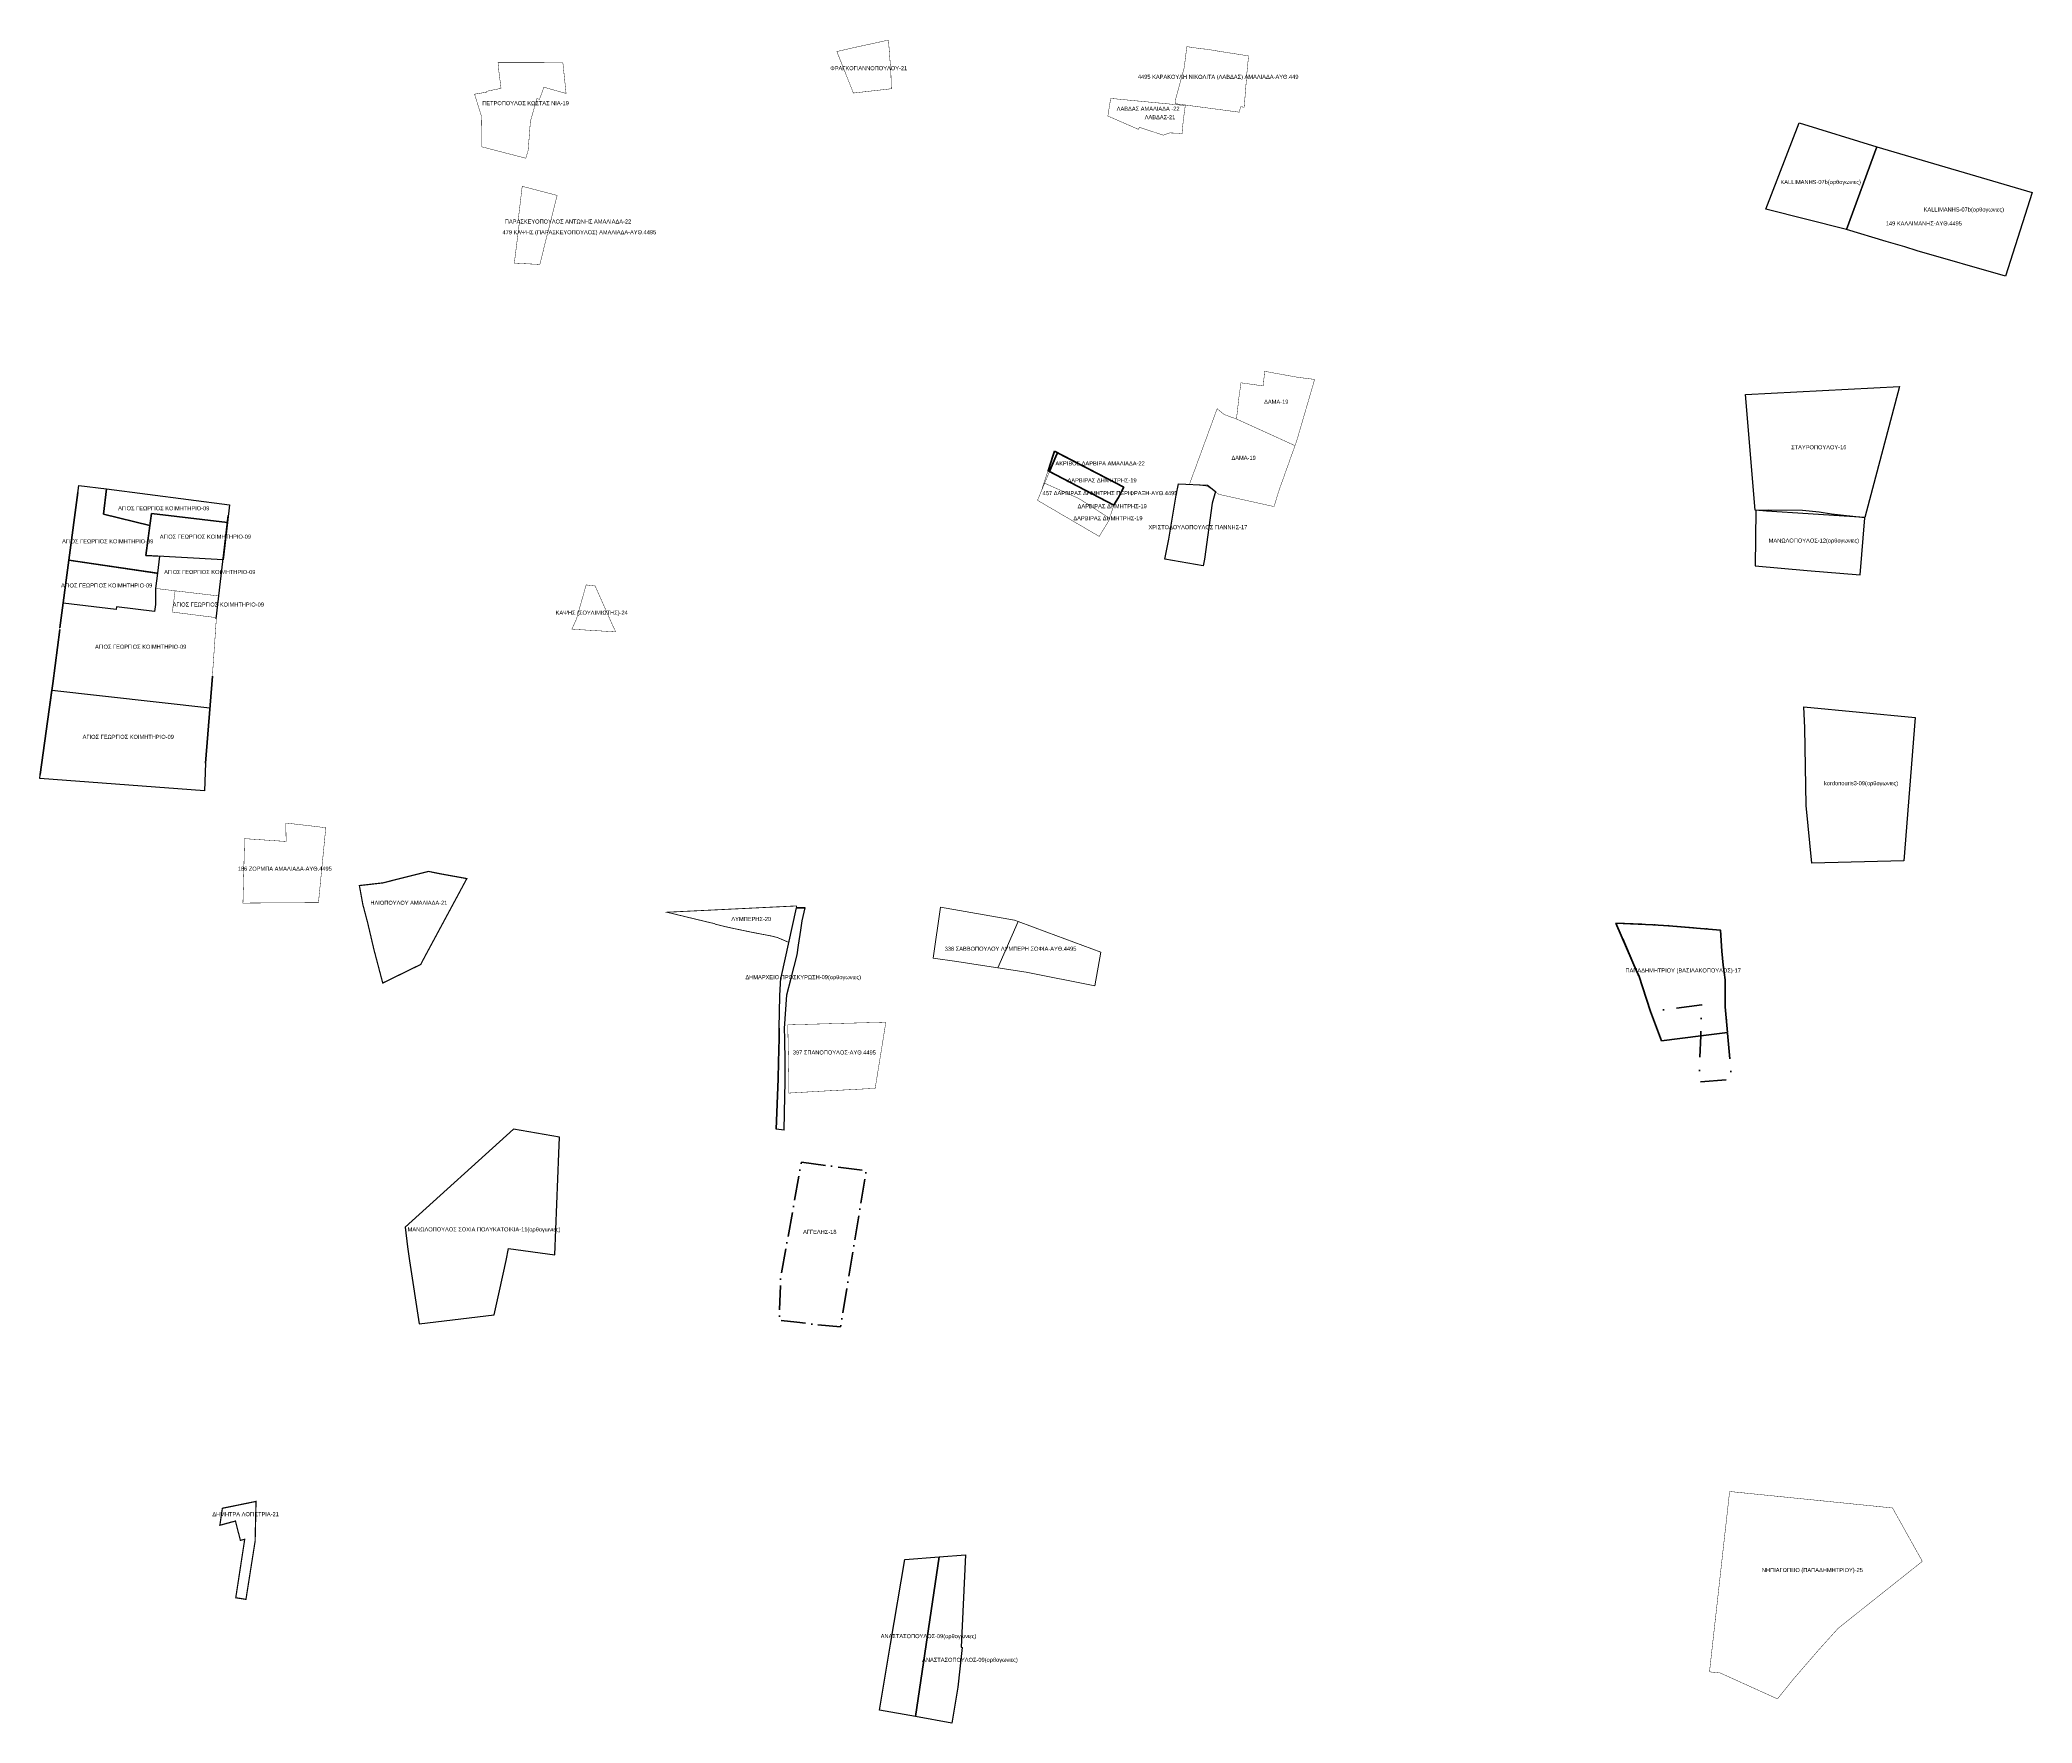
# Model space of a CAD drawing. Header units: metres. Extents: x 245125 to 394351, y 270578 to 4233311.
# Drawn here: x 266768.5 to 267258.9, y 4186244.9 to 4186659.2 of the extents above; entities that cross this region are included whole.
import ezdxf
from ezdxf.lldxf.tags import DXFTag

# ---------------------------------------------------------------- set-up
doc = ezdxf.new("R2010")
doc.units = ezdxf.units.M
for name, pattern in [('ACAD_ISO10W100', [18, 12, -3, 0, -3]), ('DASHDOT', [25.4, 12.7, -6.35, 0, -6.35]), ('DASHDOT_LINE', [18, 12, -3, 0, -3]), ('t-orio', [0.79, 0.5, -0.12, 0.05, -0.12])]:
    doc.linetypes.add(name, pattern=pattern)
for name, color, linetype in [('4495-(127-227)', 221, 'Continuous'), ('4495-(330-430)', 229, 'Continuous'), ('4495-(431-531)', 215, 'Continuous'), ('BUILD_FL001_USER', 2, 'Continuous'), ('Point_ID', 7, 'Continuous'), ('t-orio', 7, 't-orio'), ('topo2007', 11, 'Continuous'), ('topo2009', 98, 'Continuous'), ('topo2011', 23, 'Continuous'), ('topo2012', 144, 'Continuous'), ('topo2016', 36, 'Continuous'), ('topo2017', 2, 'Continuous'), ('topo2018', 5, 'Continuous'), ('topo2019', 6, 'Continuous'), ('topo2020', 3, 'Continuous'), ('topo2021', 4, 'Continuous'), ('topo2022', 30, 'Continuous'), ('topo2024', 160, 'Continuous'), ('topo2025', 112, 'Continuous')]:
    doc.layers.add(name, color=color, linetype=linetype)
doc.layers.add('R_G-O_G', color=1, linetype='Continuous', lineweight=60)
doc.styles.get("Standard").update_dxf_attribs({"font": 'arial.ttf'})
tags = doc.linetypes.add('BORDER2', pattern=[0.875, 0.25, -0.125, 0.25, -0.125, 0, -0.125]).pattern_tags.tags
tags[14:15] = [DXFTag(74, 4), DXFTag(75, 0), DXFTag(340, '0'), DXFTag(46, 1.0), DXFTag(50, 0.0), DXFTag(44, 0.0), DXFTag(45, 0.0)]
tags[12:13] = [DXFTag(74, 4), DXFTag(75, 0), DXFTag(340, '0'), DXFTag(46, 1.0), DXFTag(50, 0.0), DXFTag(44, 0.0), DXFTag(45, 0.0)]
tags[10:11] = [DXFTag(74, 4), DXFTag(75, 0), DXFTag(340, '0'), DXFTag(46, 1.0), DXFTag(50, 0.0), DXFTag(44, 0.0), DXFTag(45, 0.0)]
tags[8:9] = [DXFTag(74, 4), DXFTag(75, 0), DXFTag(340, '0'), DXFTag(46, 1.0), DXFTag(50, 0.0), DXFTag(44, 0.0), DXFTag(45, 0.0)]
tags[6:7] = [DXFTag(74, 4), DXFTag(75, 0), DXFTag(340, '0'), DXFTag(46, 1.0), DXFTag(50, 0.0), DXFTag(44, 0.0), DXFTag(45, 0.0)]
tags[4:5] = [DXFTag(74, 4), DXFTag(75, 0), DXFTag(340, '0'), DXFTag(46, 1.0), DXFTag(50, 0.0), DXFTag(44, 0.0), DXFTag(45, 0.0)]
tags = doc.linetypes.add('DASHDOTX2', pattern=[2, 1, -0.5, 0, -0.5]).pattern_tags.tags
tags[10:11] = [DXFTag(74, 4), DXFTag(75, 0), DXFTag(340, '0'), DXFTag(46, 1.0), DXFTag(50, 0.0), DXFTag(44, 0.0), DXFTag(45, 0.0)]
tags[8:9] = [DXFTag(74, 4), DXFTag(75, 0), DXFTag(340, '0'), DXFTag(46, 1.0), DXFTag(50, 0.0), DXFTag(44, 0.0), DXFTag(45, 0.0)]
tags[6:7] = [DXFTag(74, 4), DXFTag(75, 0), DXFTag(340, '0'), DXFTag(46, 1.0), DXFTag(50, 0.0), DXFTag(44, 0.0), DXFTag(45, 0.0)]
tags[4:5] = [DXFTag(74, 4), DXFTag(75, 0), DXFTag(340, '0'), DXFTag(46, 1.0), DXFTag(50, 0.0), DXFTag(44, 0.0), DXFTag(45, 0.0)]
tags = doc.linetypes.add('HIDDEN', pattern=[0.375, 0.25, -0.125]).pattern_tags.tags
tags[6:7] = [DXFTag(74, 4), DXFTag(75, 0), DXFTag(340, '0'), DXFTag(46, 1.0), DXFTag(50, 0.0), DXFTag(44, 0.0), DXFTag(45, 0.0)]
tags[4:5] = [DXFTag(74, 4), DXFTag(75, 0), DXFTag(340, '0'), DXFTag(46, 1.0), DXFTag(50, 0.0), DXFTag(44, 0.0), DXFTag(45, 0.0)]

msp = doc.modelspace()

# ---------------------------------------------------------------- linework, layer by layer
at = {"layer": '4495-(330-430)', "color": 229, "lineweight": 0}
for points in [[(266990.21, 4186445.7), (267008.38, 4186442.57), (267009.32, 4186442.22), (267004.29, 4186430.8), (266999.45, 4186431.55), (266994.18, 4186432.34), (266988.36, 4186433.16)], [(267009.32, 4186442.22), (267004.29, 4186430.8), (267011.24, 4186429.72), (267028.17, 4186426.37), (267029.66, 4186434.68), (267016.35, 4186439.62), (267009.32, 4186442.22)]]:
    msp.add_lwpolyline(points, close=True, dxfattribs=at)
at = {"layer": '4495-(330-430)', "color": 229, "linetype": 'ACAD_ISO10W100', "lineweight": 40, "ltscale": 0.1, "const_width": 0.1}
msp.add_lwpolyline([(266952.59, 4186416.77), (266964.97, 4186417.11), (266976.73, 4186417.42), (266974.1, 4186401.14), (266962.11, 4186400.51), (266960.1, 4186400.4), (266952.86, 4186399.97), (266952.85, 4186403.29), (266952.64, 4186414.16)], close=True, dxfattribs=at)
at = {"layer": '4495-(431-531)', "linetype": 't-orio', "ltscale": 15, "const_width": 0.1}
msp.add_lwpolyline([(267050.81, 4186657.56), (267054.18, 4186657.06), (267055.78, 4186656.91), (267058.88, 4186656.39), (267066.01, 4186655.28), (267065.66, 4186651.81), (267064.93, 4186642.66), (267064.02, 4186642.75), (267063.74, 4186641.42), (267047.93, 4186643.52), (267048.1, 4186644.76), (267048.4, 4186645.88), (267049.35, 4186649.37), (267050.17, 4186652.38)], close=True, dxfattribs=at)
at = {"layer": '4495-(431-531)', "color": 215, "ltscale": 2, "const_width": 0.1}
for points in [[(267014.05, 4186545.88), (267014.95, 4186548.02), (267015.65, 4186550.16), (267024.01, 4186546.43), (267027.95, 4186544.03), (267027.92, 4186543.98), (267031.76, 4186541.47), (267031.48, 4186540.66), (267029.25, 4186536.99), (267027.53, 4186538), (267015.56, 4186545), (267015.56, 4186545)], [(267016.65, 4186553.16), (267032.88, 4186544.71), (267031.76, 4186541.47), (267027.92, 4186543.98), (267027.95, 4186544.03), (267024.01, 4186546.43), (267015.65, 4186550.16)]]:
    msp.add_lwpolyline(points, close=True, dxfattribs=at)
at = {"layer": 'BUILD_FL001_USER', "color": 98}
for p, q in [((266950.22, 4186403.47), (266950.31, 4186407.57)), ((266949.74, 4186391.07), (266950.22, 4186403.47))]:
    msp.add_line(p, q, dxfattribs=at)
at = {"layer": 'Point_ID', "color": 98}
msp.add_line((266951.71, 4186390.81), (266949.75, 4186391.08), dxfattribs=at)
at = {"layer": 'R_G-O_G', "color": 98, "linetype": 'HIDDEN', "ltscale": 2}
msp.add_line((266954.66, 4186445.53), (266956.86, 4186445.6), dxfattribs=at)
at = {"layer": 'R_G-O_G', "color": 98}
for p, q in [((266950.31, 4186407.57), (266950.44, 4186413.46)), ((266950.44, 4186413.46), (266950.49, 4186415.93)), ((266950.22, 4186403.47), (266950.31, 4186407.57)), ((266949.75, 4186391.08), (266950.22, 4186403.47))]:
    msp.add_line(p, q, dxfattribs=at)
at = {"layer": 't-orio', "color": 30, "linetype": 't-orio', "ltscale": 10, "const_width": 0.1}
msp.add_lwpolyline([(267018.23, 4186557.97), (267035.29, 4186549.1), (267034.79, 4186548.23), (267034.01, 4186546.61), (267033, 4186545.04), (267032.88, 4186544.71), (267016.65, 4186553.16), (267017.92, 4186557.01)], close=True, dxfattribs=at)
at = {"layer": 't-orio', "color": 221, "lineweight": 70, "ltscale": 40, "const_width": 0.1}
msp.add_lwpolyline([(266818.89, 4186462.6), (266829.11, 4186461.91), (266829.03, 4186466.44), (266834.43, 4186465.83), (266838.87, 4186465.29), (266837.07, 4186446.85), (266828.73, 4186446.81), (266818.48, 4186446.74), (266818.57, 4186450.02)], close=True, dxfattribs=at)
at = {"layer": 'topo2007', "color": 11, "linetype": 'ByBlock'}
for p, q in [((267193.32, 4186617.55), (267201.54, 4186638.79)), ((267201.54, 4186638.79), (267220.62, 4186632.93)), ((267220.62, 4186632.93), (267213.18, 4186612.57)), ((267213.18, 4186612.57), (267220.62, 4186632.93)), ((267220.62, 4186632.93), (267258.88, 4186621.69)), ((267258.88, 4186621.69), (267252.33, 4186601.08)), ((267213.18, 4186612.57), (267193.32, 4186617.55)), ((267222.92, 4186609.58), (267213.18, 4186612.57)), ((267227.57, 4186608.24), (267222.92, 4186609.58)), ((267230.61, 4186607.29), (267227.57, 4186608.24)), ((267252.33, 4186601.08), (267230.61, 4186607.29))]:
    msp.add_line(p, q, dxfattribs=at)
at = {"layer": 'topo2009', "color": 98, "lineweight": 50, "ltscale": 4}
for p, q in [((266777.86, 4186547.83), (266773.44, 4186514.51)), ((266771.71, 4186500.8), (266773.38, 4186514.09)), ((266771.71, 4186500.8), (266773.38, 4186514.09)), ((266771.71, 4186500.8), (266770.82, 4186494.42)), ((266771.71, 4186500.8), (266770.82, 4186494.42)), ((266771.71, 4186500.8), (266770.82, 4186494.42)), ((266809.24, 4186481.19), (266810.96, 4186502.61)), ((266809.24, 4186481.19), (266810.96, 4186502.61)), ((266770.82, 4186494.42), (266768.59, 4186478.39)), ((266770.82, 4186494.42), (266768.59, 4186478.39)), ((266770.82, 4186494.42), (266768.59, 4186478.39))]:
    msp.add_line(p, q, dxfattribs=at)
at = {"layer": 'topo2009', "color": 98, "linetype": 'BORDER2', "lineweight": -3}
msp.add_line((266811.93, 4186516.73), (266814.88, 4186542.18), dxfattribs=at)
at = {"layer": 'topo2009', "color": 98}
for p, q in [((266954.66, 4186445.53), (266950.87, 4186428.45)), ((266950.67, 4186423.94), (266950.87, 4186428.45)), ((266950.49, 4186415.93), (266950.67, 4186423.94))]:
    msp.add_line(p, q, dxfattribs=at)
at = {"layer": 'topo2009', "color": 98, "linetype": 'BORDER2', "lineweight": -3}
for points in [[(266778.08, 4186549.56), (266784.86, 4186548.69), (266784.16, 4186542.5), (266795.54, 4186539.68), (266794.54, 4186532.33), (266797.93, 4186532.13), (266797.43, 4186527.92), (266775.65, 4186531.17)], [(266778.08, 4186549.56), (266784.86, 4186548.69), (266784.16, 4186542.5), (266795.54, 4186539.68), (266794.54, 4186532.33), (266797.93, 4186532.13), (266797.43, 4186527.92), (266775.65, 4186531.17)], [(266778.08, 4186549.56), (266784.86, 4186548.69), (266784.16, 4186542.5), (266795.54, 4186539.68), (266794.54, 4186532.33), (266797.93, 4186532.13), (266797.43, 4186527.92), (266775.65, 4186531.17)], [(266795.54, 4186539.68), (266784.16, 4186542.5), (266784.86, 4186548.69), (266815.17, 4186544.79), (266814.68, 4186540.46), (266795.94, 4186542.65)], [(266795.54, 4186539.68), (266784.16, 4186542.5), (266784.86, 4186548.69), (266815.17, 4186544.79), (266814.68, 4186540.46), (266795.94, 4186542.65)], [(266795.54, 4186539.68), (266784.16, 4186542.5), (266784.86, 4186548.69), (266815.17, 4186544.79), (266814.68, 4186540.46), (266795.94, 4186542.65)], [(266813.61, 4186531.23), (266794.54, 4186532.33), (266795.94, 4186542.65), (266814.68, 4186540.46), (266813.61, 4186531.23)], [(266813.61, 4186531.23), (266794.54, 4186532.33), (266795.94, 4186542.65), (266814.68, 4186540.46), (266813.61, 4186531.23)], [(266813.61, 4186531.23), (266794.54, 4186532.33), (266795.94, 4186542.65), (266814.68, 4186540.46), (266813.61, 4186531.23)], [(266775.65, 4186531.17), (266797.22, 4186527.95), (266797.43, 4186527.92), (266796.99, 4186524.21), (266796.95, 4186520.21), (266796.75, 4186518.54), (266787.35, 4186519.67), (266787.24, 4186518.98), (266774.24, 4186520.59)]]:
    msp.add_lwpolyline(points, close=True, dxfattribs=at)
at = {"layer": 'topo2009', "color": 98, "linetype": 'BORDER2', "lineweight": -3, "const_width": 0.1}
for points in [[(266771.48, 4186499.19), (266771.71, 4186500.8), (266773.38, 4186514.07), (266774.24, 4186520.59), (266787.24, 4186518.98), (266787.35, 4186519.67), (266796.75, 4186518.54), (266796.95, 4186520.21), (266796.99, 4186524.19), (266801.78, 4186523.61), (266801.12, 4186518.37), (266811.96, 4186517), (266811.93, 4186516.72), (266811.42, 4186509.27), (266810.96, 4186502.61), (266810.33, 4186494.77)], [(266771.48, 4186499.19), (266771.71, 4186500.8), (266773.38, 4186514.07), (266774.24, 4186520.59), (266787.24, 4186518.98), (266787.35, 4186519.67), (266796.75, 4186518.54), (266796.95, 4186520.21), (266796.99, 4186524.19), (266801.78, 4186523.61), (266801.12, 4186518.37), (266811.96, 4186517), (266811.93, 4186516.72), (266811.42, 4186509.27), (266810.96, 4186502.61), (266810.33, 4186494.77)], [(266771.48, 4186499.19), (266771.71, 4186500.8), (266773.38, 4186514.07), (266774.24, 4186520.59), (266787.24, 4186518.98), (266787.35, 4186519.67), (266796.75, 4186518.54), (266796.95, 4186520.21), (266796.99, 4186524.19), (266801.78, 4186523.61), (266801.12, 4186518.37), (266811.96, 4186517), (266811.93, 4186516.72), (266811.42, 4186509.27), (266810.96, 4186502.61), (266810.33, 4186494.77)], [(266811.96, 4186517), (266801.12, 4186518.37), (266801.78, 4186523.61), (266812.61, 4186522.33)], [(266811.96, 4186517), (266801.12, 4186518.37), (266801.78, 4186523.61), (266812.61, 4186522.33)], [(266811.96, 4186517), (266801.12, 4186518.37), (266801.78, 4186523.61), (266812.61, 4186522.33)]]:
    msp.add_lwpolyline(points, close=True, dxfattribs=at)
at = {"layer": 'topo2009', "color": 98, "ltscale": 4}
msp.add_lwpolyline([(266768.49, 4186477.4), (266768.59, 4186478.39), (266769.82, 4186487.22), (266770.46, 4186491.81), (266770.82, 4186494.42), (266771.48, 4186499.19), (266810.33, 4186494.77), (266809.54, 4186485), (266809.24, 4186481.19), (266809.01, 4186474.35), (266809.01, 4186474.35)], close=True, dxfattribs=at)
msp.add_lwpolyline([(266768.49, 4186477.4), (266768.59, 4186478.39), (266769.82, 4186487.22), (266770.46, 4186491.81), (266770.82, 4186494.42), (266771.48, 4186499.19), (266810.33, 4186494.77), (266809.54, 4186485), (266809.24, 4186481.19), (266809.01, 4186474.35), (266809.01, 4186474.35)], close=True, dxfattribs=at)
at = {"layer": 'topo2009', "color": 98}
for points in [[(267204.62, 4186456.55), (267203.23, 4186470.74), (267202.91, 4186489.91), (267202.71, 4186495.08), (267230.07, 4186492.44), (267227.26, 4186457.15)], [(266975.13, 4186248.08), (266977.89, 4186264.35), (266981.4, 4186285.15), (266989.87, 4186285.8), (266984.03, 4186246.49)], [(266984.03, 4186246.49), (266989.87, 4186285.8), (266996.34, 4186286.29), (266995.27, 4186263.58), (266995.49, 4186263.52), (266994.44, 4186253.75), (266992.93, 4186244.88)]]:
    msp.add_lwpolyline(points, close=True, dxfattribs=at)
msp.add_lwpolyline([(266951.71, 4186390.81), (266951.9, 4186399.25), (266951.97, 4186402.56), (266951.91, 4186407.58), (266951.84, 4186413.43), (266951.78, 4186415.9), (266952.33, 4186424.16), (266953.38, 4186428.24), (266954.86, 4186434), (266955.23, 4186436.41), (266955.81, 4186440.11), (266956.15, 4186442.33), (266956.86, 4186445.6)], dxfattribs=at)
at = {"layer": 'topo2011', "color": 23}
msp.add_lwpolyline([(266896.39, 4186389.13), (266885.05, 4186391.06), (266858.4, 4186366.96), (266859.01, 4186362.11), (266859.45, 4186358.69), (266861.83, 4186343.17), (266880.31, 4186345.37), (266881.64, 4186351.27), (266883.25, 4186358.8), (266883.86, 4186361.74), (266895.26, 4186360.16), (266896.23, 4186385.1), (266896.39, 4186389.13)], dxfattribs=at)
at = {"layer": 'topo2012', "color": 144}
msp.add_lwpolyline([(267217.72, 4186541.54), (267209.52, 4186542.45), (267206.47, 4186542.96), (267202.34, 4186543.35), (267193.95, 4186543.46), (267190.88, 4186543.36), (267190.69, 4186529.76), (267203.5, 4186528.6), (267216.57, 4186527.57), (267217.72, 4186541.54)], dxfattribs=at)
at = {"layer": 'topo2016', "color": 36, "linetype": 'DASHDOTX2', "lineweight": 30, "ltscale": 5}
msp.add_lwpolyline([(267188.3, 4186571.95), (267226.23, 4186573.86), (267217.7, 4186541.66), (267203.71, 4186542.58), (267193.51, 4186543.25), (267190.74, 4186543.43)], close=True, dxfattribs=at)
at = {"layer": 'topo2017', "color": 2, "ltscale": 0.5, "flags": 128}
msp.add_lwpolyline([(267048.72, 4186549.96), (267055.89, 4186549.58), (267057.84, 4186548.09), (267057.01, 4186545.21), (267055.18, 4186531.42), (267054.8, 4186529.76), (267045.43, 4186531.39), (267045.86, 4186533.85), (267046.36, 4186536.34), (267048.22, 4186547.17), (267048.72, 4186549.96)], close=True, dxfattribs=at)
at = {"layer": 'topo2017', "color": 2, "lineweight": 53, "flags": 128}
msp.add_lwpolyline([(267156.44, 4186441.8), (267165.52, 4186441.39), (267169.47, 4186441.18), (267182.15, 4186440.1), (267182.49, 4186434.88), (267182.86, 4186431.43), (267183.28, 4186427.83), (267183.33, 4186421.24), (267183.89, 4186414.92), (267177.29, 4186414.08), (267167.66, 4186412.86), (267165.17, 4186419.43), (267164.94, 4186420.04), (267162.05, 4186428.88), (267161.65, 4186429.63)], close=True, dxfattribs=at)
at = {"layer": 'topo2017', "color": 2, "linetype": 'DASHDOT', "lineweight": 50, "ltscale": 0.5, "flags": 128}
msp.add_lwpolyline([(267156.44, 4186441.8), (267165.52, 4186441.39), (267169.47, 4186441.18), (267182.15, 4186440.1), (267182.49, 4186434.88), (267182.86, 4186431.43), (267183.28, 4186427.83), (267183.33, 4186421.24), (267183.33, 4186421.24), (267183.89, 4186414.92), (267184.89, 4186403.31), (267176.92, 4186402.71), (267177.29, 4186414.08), (267177.54, 4186421.69), (267164.94, 4186420.04), (267162.05, 4186428.88), (267161.65, 4186429.63)], close=True, dxfattribs=at)
at = {"layer": 'topo2018', "color": 5, "linetype": 'DASHDOT_LINE', "lineweight": 70, "ltscale": 0.5, "flags": 128}
msp.add_lwpolyline([(266955.93, 4186382.94), (266971.88, 4186380.85), (266965.54, 4186342.42), (266959.51, 4186343.01), (266954.82, 4186343.55), (266950.49, 4186344.02), (266950.83, 4186354.52)], close=True, dxfattribs=at)
at = {"layer": 'topo2019', "color": 6, "ltscale": 40, "const_width": 0.1}
msp.add_lwpolyline([(266877.31, 4186632.89), (266877.3, 4186634.3), (266877.22, 4186640.32), (266875.49, 4186645.85), (266878.52, 4186646.36), (266878.48, 4186646.56), (266882.01, 4186647.3), (266881.49, 4186651.35), (266881.27, 4186653.61), (266894.8, 4186653.6), (266897.23, 4186653.59), (266898.02, 4186646.03), (266893.58, 4186647.28), (266892.56, 4186647.57), (266891.98, 4186645.99), (266891.45, 4186644.57), (266890.87, 4186644.79), (266889.86, 4186641.37), (266889.23, 4186639.14), (266888.69, 4186632.07), (266888.43, 4186631.15), (266888.09, 4186630.09)], close=True, dxfattribs=at)
at = {"layer": 'topo2019', "color": 6, "linetype": 't-orio', "ltscale": 2, "const_width": 0.1}
for points in [[(267063.03, 4186565.9), (267063.62, 4186571.12), (267064.14, 4186574.81), (267069.62, 4186574.04), (267069.96, 4186577.64), (267073.51, 4186576.99), (267076.3, 4186576.49), (267078.14, 4186576.16), (267082.27, 4186575.64), (267077.89, 4186560.65), (267077.43, 4186559.34), (267072.48, 4186561.6), (267070.06, 4186562.7)], [(267058.27, 4186568.43), (267060.03, 4186566.98), (267063.03, 4186565.9), (267070.06, 4186562.7), (267072.48, 4186561.6), (267077.43, 4186559.34), (267073.43, 4186548.14), (267072.28, 4186544.34), (267068.27, 4186545.23), (267065.96, 4186545.74), (267058.7, 4186547.36), (267055.83, 4186549.37), (267051.46, 4186549.85)]]:
    msp.add_lwpolyline(points, close=True, dxfattribs=at)
at = {"layer": 'topo2019', "color": 6, "lineweight": 70, "ltscale": 20}
msp.add_lwpolyline([(267018.95, 4186557.6), (267035.29, 4186549.1), (267034.79, 4186548.23), (267034.01, 4186546.61), (267033, 4186545.04), (267032.88, 4186544.71), (267017.01, 4186552.97), (267018.56, 4186556.67)], close=True, dxfattribs=at)
at = {"layer": 'topo2019', "color": 6, "ltscale": 20, "const_width": 0.1}
for points in [[(267014.05, 4186545.88), (267015.81, 4186550.09), (267024.01, 4186546.43), (267027.95, 4186544.03), (267027.92, 4186543.98), (267031.76, 4186541.47), (267031.48, 4186540.66), (267029.25, 4186536.99), (267027.53, 4186538), (267015.56, 4186545), (267015.56, 4186545)], [(267017.01, 4186552.97), (267032.88, 4186544.71), (267031.76, 4186541.47), (267027.92, 4186543.98), (267027.95, 4186544.03), (267024.01, 4186546.43), (267015.81, 4186550.09)]]:
    msp.add_lwpolyline(points, close=True, dxfattribs=at)
at = {"layer": 'topo2020', "color": 3, "lineweight": 0, "const_width": 0.2}
msp.add_lwpolyline([(266922.85, 4186444.49), (266954.77, 4186446.04), (266952.79, 4186437.09), (266949.99, 4186438.28), (266948.25, 4186438.7), (266945.69, 4186439.18), (266943.53, 4186439.6), (266939.2, 4186440.5), (266936.77, 4186441.04), (266934.79, 4186441.54), (266934.46, 4186441.71), (266932.82, 4186442.08), (266922.85, 4186444.49)], dxfattribs=at)
at = {"layer": 'topo2021', "color": 4, "ltscale": 10, "const_width": 0.1}
for points in [[(266977.37, 4186659.17), (266977.96, 4186651.35), (266978.08, 4186647.19), (266971.61, 4186646.46), (266968.74, 4186646.13), (266964.67, 4186656.35), (266968.95, 4186657.34), (266971.14, 4186657.81)], [(267031.37, 4186640.48), (267032.07, 4186644.82), (267032.94, 4186644.73), (267050.43, 4186643.06), (267049.93, 4186639.35), (267049.62, 4186636.13), (267048.9, 4186636.24), (267046.58, 4186636.32), (267045.03, 4186635.76), (267039.12, 4186637.7), (267038.9, 4186637.19), (267031.37, 4186640.48)]]:
    msp.add_lwpolyline(points, close=True, dxfattribs=at)
at = {"layer": 'topo2021', "color": 4, "const_width": 0.3}
for points in [[(266862.23, 4186431.63), (266852.89, 4186427.06), (266851.86, 4186430.98), (266850.72, 4186435.31), (266849.21, 4186441.76), (266847.98, 4186446.44), (266847.14, 4186451.05), (266852.91, 4186451.71), (266864.15, 4186454.54), (266867.04, 4186453.95), (266873.59, 4186452.77), (266863.34, 4186433.73)], [(266816.71, 4186275.75), (266818.92, 4186290.13), (266817.85, 4186289.88), (266816.63, 4186294.63), (266812.8, 4186293.59), (266813.42, 4186297.77), (266816.66, 4186298.43), (266821.7, 4186299.46), (266821.48, 4186289.69), (266819.22, 4186275.35)]]:
    msp.add_lwpolyline(points, close=True, dxfattribs=at)
at = {"layer": 'topo2022', "color": 30, "ltscale": 12, "const_width": 0.1}
msp.add_lwpolyline([(266887.22, 4186623.18), (266895.82, 4186620.93), (266895.24, 4186618.66), (266892.85, 4186609.16), (266891.56, 4186603.94), (266885.28, 4186604.27), (266886.25, 4186612.09), (266886.59, 4186614.85), (266886.24, 4186614.89), (266886.94, 4186620.82)], close=True, dxfattribs=at)
at = {"layer": 'topo2022', "color": 1, "lineweight": 70, "ltscale": 2}
msp.add_lwpolyline([(267018.23, 4186557.97), (267035.29, 4186549.1), (267034.79, 4186548.23), (267034.01, 4186546.61), (267033, 4186545.04), (267032.88, 4186544.71), (267016.65, 4186553.16), (267017.92, 4186557.01)], close=True, dxfattribs=at)
at = {"layer": 'topo2022', "color": 30, "linetype": 't-orio', "ltscale": 10, "const_width": 0.1}
msp.add_lwpolyline([(267016.65, 4186553.16), (267032.88, 4186544.71), (267031.76, 4186541.47), (267027.92, 4186543.98), (267027.95, 4186544.03), (267024.01, 4186546.43), (267015.65, 4186550.16)], close=True, dxfattribs=at)
at = {"layer": 'topo2024', "const_width": 0.1}
msp.add_lwpolyline([(266905.22, 4186524.78), (266902.96, 4186525.06), (266900.57, 4186516.65), (266899.44, 4186514.16), (266910.24, 4186513.5), (266909.53, 4186514.98), (266905.24, 4186524.63), (266905.22, 4186524.78)], dxfattribs=at)
at = {"layer": 'topo2025', "linetype": 't-orio', "ltscale": 17, "const_width": 0.1}
msp.add_lwpolyline([(267184.41, 4186301.9), (267209.1, 4186299.41), (267224.51, 4186297.85), (267231.85, 4186284.71), (267227.26, 4186281.06), (267217.77, 4186273.52), (267211.12, 4186268.21), (267206.35, 4186262.93), (267200.09, 4186255.69), (267196.19, 4186250.85), (267182.1, 4186257.23), (267179.46, 4186257.51)], close=True, dxfattribs=at)

# ---------------------------------------------------------------- texts
at = {"color": 221, "insert": (266817.21, 4186455.7), "char_height": 1, "width": 27.2872, "attachment_point": 1}
msp.add_mtext('186 ZOΡΜΠΑ ΑΜΑΛΙΑΔΑ-ΑΥΘ.4495', dxfattribs=at)
at = {"layer": '4495-(127-227)', "insert": (267222.85, 4186614.54), "char_height": 1, "width": 27.2534, "attachment_point": 1}
msp.add_mtext('149 ΚΑΛΛΙΜΑΝΗΣ-ΑΥΘ.4495', dxfattribs=at)
at = {"layer": '4495-(330-430)', "color": 229, "char_height": 1, "attachment_point": 1}
for s, insert, width in [('338 ΣΑΒΒΟΠΟΥΛΟΥ ΛΥΜΠΕΡΗ ΣΟΦΙΑ-ΑΥΘ.4495', (266991.21, 4186436), 37.2695), ('397 ΣΠΑΝΟΠΟΥΛΟΣ-ΑΥΘ.4495', (266953.83, 4186410.47), 21.7316)]:
    msp.add_mtext(s, dxfattribs=dict(at, insert=insert, width=width))
at = {"layer": '4495-(431-531)', "ltscale": 10, "insert": (267038.76, 4186650.63), "char_height": 1, "width": 52.2589, "attachment_point": 1}
msp.add_mtext('4495 KAΡΑΚΟΥΛΗ ΝΙΚΟΛΙΤΑ (ΛΑΒΔΑΣ) AMAΛΙΑΔΑ-ΑΥΘ.449', dxfattribs=at)
at = {"layer": '4495-(431-531)', "color": 215, "insert": (266882.36, 4186612.37), "char_height": 1, "width": 41.795, "attachment_point": 1}
msp.add_mtext('479 ΚΑΨΗΣ (ΠΑΡΑΣΚΕΥΟΠΟΥΛΟΣ) ΑΜΑΛΙΑΔΑ-ΑΥΘ.4495', dxfattribs=at)
at = {"layer": '4495-(431-531)', "color": 215, "lineweight": 80, "ltscale": 20, "insert": (267015.32, 4186548.15), "char_height": 1, "width": 36.8331, "attachment_point": 1}
msp.add_mtext('457 ΔΑΡΒΙΡΑΣ ΔΗΜΗΤΡΗΣ ΠΕΡΙΦΡΑΞΗ-ΑΥΘ.4495', dxfattribs=at)
at = {"layer": 't-orio', "color": 6, "lineweight": 80, "ltscale": 20, "insert": (267069.83, 4186570.64), "char_height": 1, "width": 4.9743, "attachment_point": 1}
msp.add_mtext('ΔΑΜΑ-19', dxfattribs=at)
at = {"layer": 'topo2007', "color": 11, "char_height": 1, "width": 14.0598, "attachment_point": 1}
for insert in [(267196.93, 4186624.73), (267232.16, 4186617.97)]:
    msp.add_mtext('KALLIMANHS-07b(ορθογωνιες)', dxfattribs=dict(at, insert=insert))
at = {"layer": 'topo2009', "color": 98, "char_height": 1, "attachment_point": 1}
for s, insert, width in [('ΑΓΙΟΣ ΓΕΩΡΓΙΟΣ ΚΟΙΜΗΤΗΡΙΟ-09', (266787.75, 4186544.43), 33.1728), ('ΑΓΙΟΣ ΓΕΩΡΓΙΟΣ ΚΟΙΜΗΤΗΡΙΟ-09', (266773.96, 4186536.3), 25.4597), ('ΑΓΙΟΣ ΓΕΩΡΓΙΟΣ ΚΟΙΜΗΤΗΡΙΟ-09', (266798.01, 4186537.44), 27.3805), ('ΑΓΙΟΣ ΓΕΩΡΓΙΟΣ ΚΟΙΜΗΤΗΡΙΟ-09', (266773.7, 4186525.43), 29.7811), ('ΑΓΙΟΣ ΓΕΩΡΓΙΟΣ ΚΟΙΜΗΤΗΡΙΟ-09', (266799.09, 4186528.74), 26.0498), ('ΑΓΙΟΣ ΓΕΩΡΓΙΟΣ ΚΟΙΜΗΤΗΡΙΟ-09', (266801.18, 4186520.73), 25.2211), ('ΑΓΙΟΣ ΓΕΩΡΓΙΟΣ ΚΟΙΜΗΤΗΡΙΟ-09', (266782.08, 4186510.34), 45.3336), ('ΑΓΙΟΣ ΓΕΩΡΓΙΟΣ ΚΟΙΜΗΤΗΡΙΟ-09', (266779.02, 4186488.16), 28.5725), ('kordonouris3-09(ορθογωνιες)', (267207.64, 4186476.75), 17.1823), ('ΑΝΑΣΤΑΣΟΠΟΥΛΟΣ-09(ορθογωνιες)', (266975.46, 4186266.8), 11.8637), ('ΑΝΑΣΤΑΣΟΠΟΥΛΟΣ-09(ορθογωνιες)', (266985.65, 4186260.97), 11.8637)]:
    msp.add_mtext(s, dxfattribs=dict(at, insert=insert, width=width))
at = {"layer": 'topo2009', "color": 98, "linetype": 't-orio', "ltscale": 15, "insert": (266942.15, 4186429.01), "char_height": 1, "width": 39.7061, "attachment_point": 1}
msp.add_mtext('ΔΗΜΑΡΧΕΙΟ ΠΡΟΣΚΥΡΩΣΗ-09(ορθογωνιες)', dxfattribs=at)
at = {"layer": 'topo2011', "color": 23, "insert": (266859.02, 4186366.92), "char_height": 1, "width": 44.6298, "attachment_point": 1}
msp.add_mtext('ΜΑΝΩΛΟΠΟΥΛΟΣ ΣΟΧΙΑ ΠΟΛΥΚΑΤΟΙΚΙΑ-11(ορθογωνιες)', dxfattribs=at)
at = {"layer": 'topo2012', "color": 144, "insert": (267194.03, 4186536.48), "char_height": 1, "width": 14.0598, "attachment_point": 1}
msp.add_mtext('ΜΑΝΩΛΟΠΟΥΛΟΣ-12(ορθογωνιες)', dxfattribs=at)
at = {"layer": 'topo2016', "color": 36, "insert": (267199.56, 4186559.45), "char_height": 1, "width": 14.0598, "attachment_point": 1}
msp.add_mtext('ΣTAYΡΟΠΟΥΛΟΥ-16', dxfattribs=at)
at = {"layer": 'topo2017', "color": 2, "char_height": 1, "attachment_point": 1}
for s, insert, width in [('XΡΙΣΤΟΔΟΥΛΟΠΟΥΛΟΣ ΓΙΑΝΝΗΣ-17', (267041.38, 4186539.77), 31.6349), ('ΠΑΠΑΔΗΜΗΤΡΙΟΥ (ΒΑΣΙΛΑΚΟΠΟΥΛΟΣ)-17', (267158.76, 4186430.66), 35.0242)]:
    msp.add_mtext(s, dxfattribs=dict(at, insert=insert, width=width))
at = {"layer": 'topo2018', "color": 5, "insert": (266956.35, 4186366.31), "char_height": 1, "width": 3.6605, "attachment_point": 1}
msp.add_mtext('ΑΓΓΕΛΗΣ-18', dxfattribs=at)
at = {"layer": 'topo2019', "color": 6, "lineweight": 80, "ltscale": 20, "char_height": 1, "attachment_point": 1}
for s, insert, width in [('ΠΕΤΡΟΠΟΥΛΟΣ ΚΩΣΤΑΣ ΝΙΑ-19', (266877.37, 4186644.14), 27.4564), ('ΔΑΜΑ-19', (267061.79, 4186556.84), 4.9743), ('ΔΑΡΒΙΡΑΣ ΔΗΜΗΤΡΗΣ-19', (267022.88, 4186541.98), 22.3999)]:
    msp.add_mtext(s, dxfattribs=dict(at, insert=insert, width=width))
at = {"layer": 'topo2019', "color": 6, "char_height": 1, "attachment_point": 1}
for insert, width in [((267021.44, 4186551.31), 23.1473), ((267023.93, 4186544.94), 20.9109)]:
    msp.add_mtext('ΔΑΡΒΙΡΑΣ ΔΗΜΗΤΡΗΣ-19', dxfattribs=dict(at, insert=insert, width=width))
at = {"layer": 'topo2020', "color": 3, "linetype": 't-orio', "ltscale": 15, "insert": (266938.7, 4186443.34), "char_height": 1, "width": 5.9347, "attachment_point": 1}
msp.add_mtext('ΛΥΜΠΕΡΗΣ-20', dxfattribs=at)
at = {"layer": 'topo2021', "color": 4, "char_height": 1, "attachment_point": 1}
for s, insert, width in [('ΦΡΑΓΚΟΓΙΑΝΝΟΠΟΥΛΟΥ-21', (266963.03, 4186652.75), 3.6605), ('ΗΛΙΟΠΟΥΛΟΥ ΑΜΑΛΙΑΔΑ-21', (266849.85, 4186447.31), 22.5758), ('ΔΗΜΗΤΡΑ ΛΟΓΙΣΤΡΙΑ-21', (266810.94, 4186296.82), 25.3691)]:
    msp.add_mtext(s, dxfattribs=dict(at, insert=insert, width=width))
at = {"layer": 'topo2021', "color": 4, "ltscale": 10, "insert": (267040.44, 4186640.69), "char_height": 1, "width": 3.6605, "attachment_point": 1}
msp.add_mtext('ΛΑΒΔΑΣ-21', dxfattribs=at)
at = {"layer": 'topo2022', "color": 30, "ltscale": 10, "insert": (267033.55, 4186642.78), "char_height": 1, "width": 23.6873, "attachment_point": 1}
msp.add_mtext('ΛΑΒΔΑΣ AMAΛΙΑΔΑ -22', dxfattribs=at)
at = {"layer": 'topo2022', "color": 30, "char_height": 1, "attachment_point": 1}
for s, insert, width in [('ΠΑΡΑΣΚΕΥΟΠΟΥΛΟΣ ΑΝΤΩΝΗΣ ΑΜΑΛΙΑΔΑ-22', (266882.94, 4186615.01), 40.1365), ('ΑΚΡΙΒΟΣ ΔΑΡΒΙΡΑ ΑΜΑΛΙΑΔΑ-22', (267018.47, 4186555.47), 30.9076)]:
    msp.add_mtext(s, dxfattribs=dict(at, insert=insert, width=width))
at = {"layer": 'topo2024', "insert": (266895.44, 4186518.72), "char_height": 1, "width": 27.2872, "attachment_point": 1}
msp.add_mtext('ΚΑΨΗΣ (ΣΟΥΛΙΜΙΩΤΗΣ)-24', dxfattribs=at)
at = {"layer": 'topo2025', "insert": (267192.35, 4186283.06), "char_height": 1, "width": 26.9393, "attachment_point": 1}
msp.add_mtext('ΝΗΠΙΑΓΩΓΕΙΟ (ΠΑΠΑΔΗΜΗΤΡΙΟΥ)-25', dxfattribs=at)

doc.saveas('drawing.dxf')
